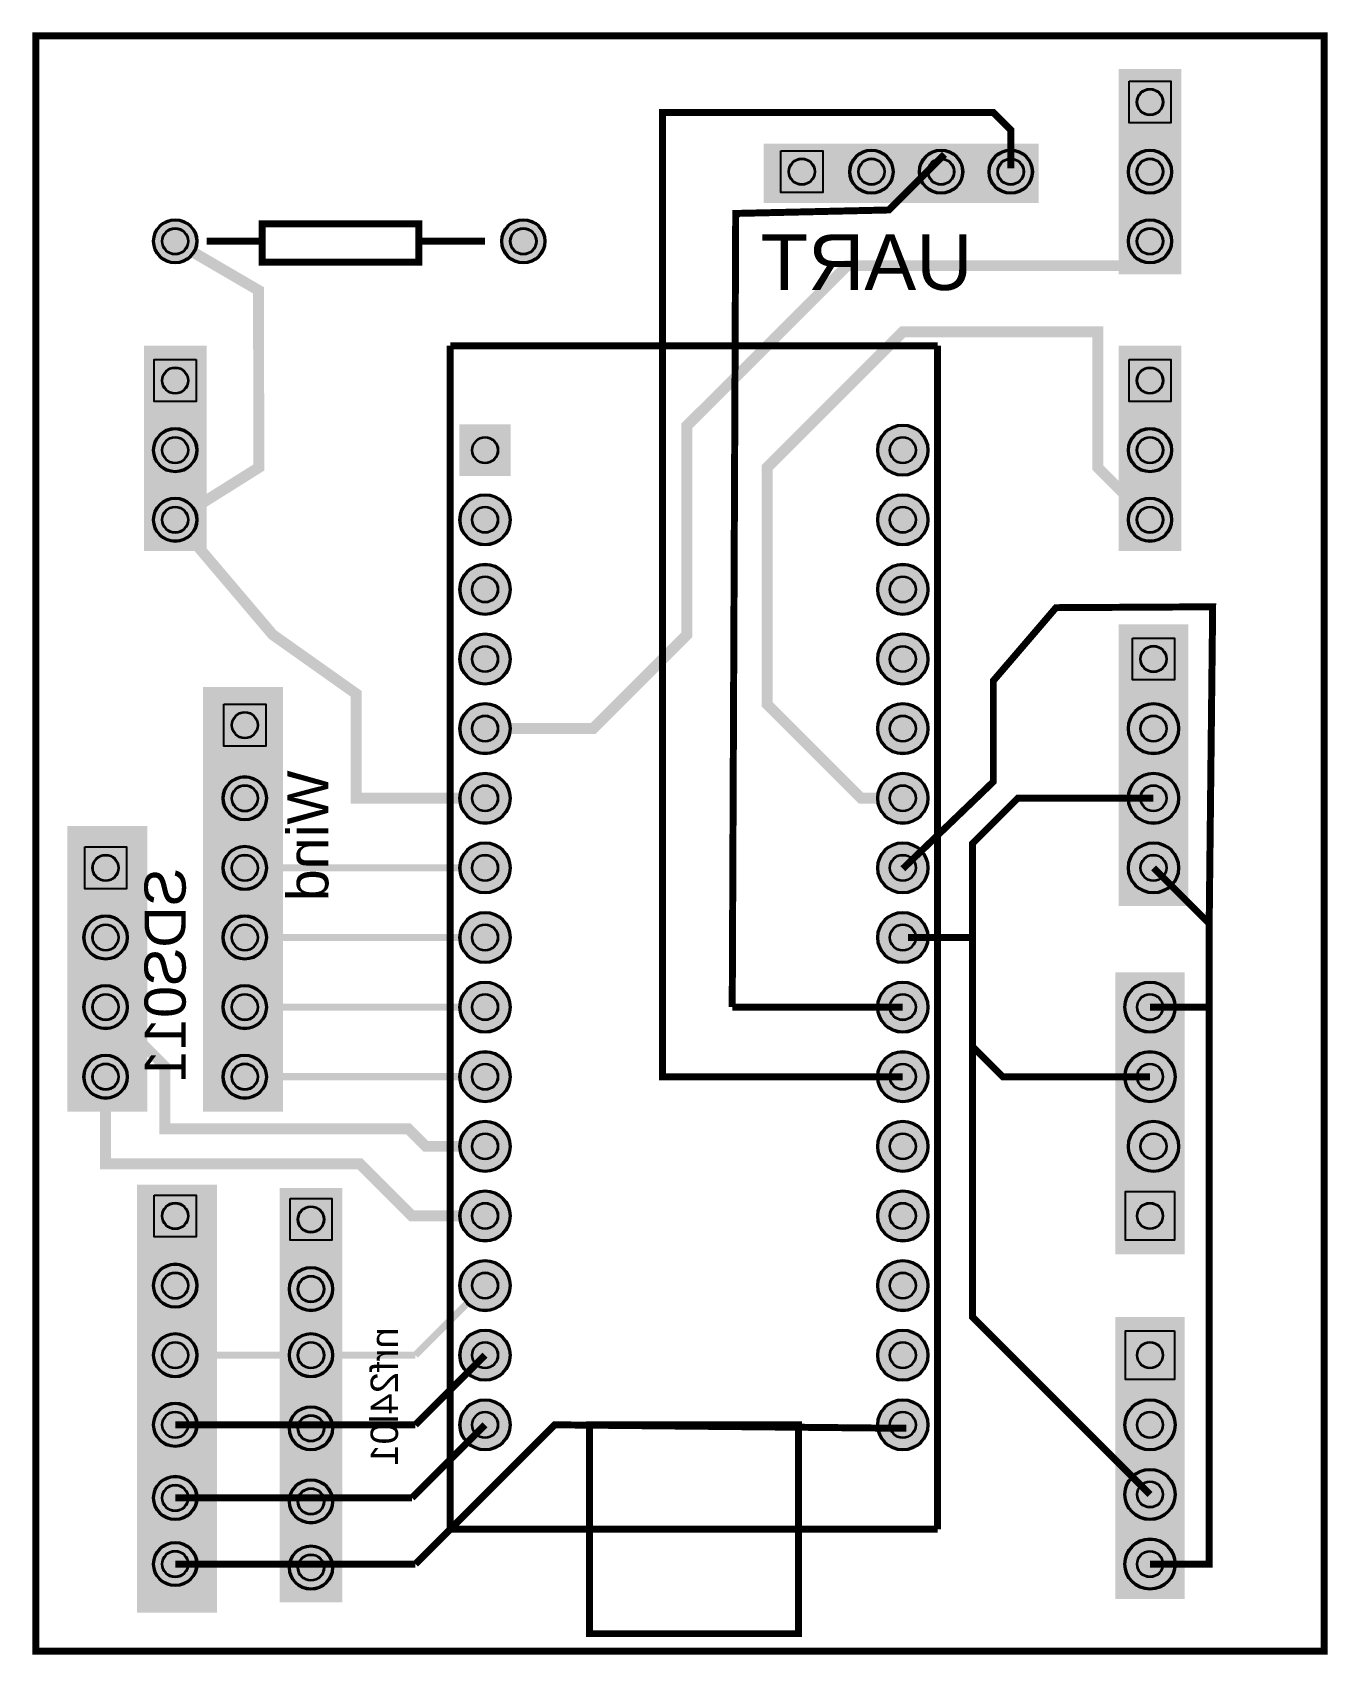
# Model space of a CAD drawing. Header units: millimetres. Extents: x 5 to 52.2, y 55.1 to 114.3.
import ezdxf

# ---------------------------------------------------------------- set-up
doc = ezdxf.new("R2010")
doc.units = ezdxf.units.MM
for name, color, linetype, true_color in [('BoardOutLine', 7, 'Continuous', 0xff00ff), ('BottomLayer', 7, 'Continuous', 0x0000ff), ('BottomSolderMaskLayer', 7, 'Continuous', 0xaa00ff), ('Multi-Layer', 7, 'Continuous', 0xc0c0c0), ('TopLayer', 7, 'Continuous', 0xff0000), ('TopSilkLayer', 7, 'Continuous', 0xffcc00), ('TopSolderMaskLayer', 7, 'Continuous', 0x800080)]:
    doc.layers.add(name, color=color, linetype=linetype, true_color=true_color)
doc.styles.get("Standard").update_dxf_attribs({"font": 'arial.ttf'})

msp = doc.modelspace()

# ---------------------------------------------------------------- hatches: boundary and pattern name
at = {"layer": 'BottomSilkLayer'}
msp.add_hatch(color=256, dxfattribs=at).paths.add_polyline_path([(31.623, 110.236), (41.656, 110.236), (41.656, 108.077), (31.623, 108.077), (31.623, 110.236)])
at = {"layer": 'BottomSolderMaskLayer'}
for points in [[(44.9072, 112.5728), (46.5328, 112.5728), (46.5328, 110.9472), (44.9072, 110.9472)], [(32.2072, 110.0328), (33.8328, 110.0328), (33.8328, 108.4072), (32.2072, 108.4072)], [(34.7472, 109.22, 1), (36.3728, 109.22, 1)], [(37.2872, 109.22, 1), (38.9128, 109.22, 1)], [(39.8272, 109.22, 1), (41.4528, 109.22, 1)], [(44.9072, 109.22, 1), (46.5328, 109.22, 1)], [(9.3472, 106.68, 1), (10.9728, 106.68, 1)], [(22.0472, 106.68, 1), (23.6728, 106.68, 1)], [(44.9072, 106.68, 1), (46.5328, 106.68, 1)], [(10.9728, 102.4128), (10.9728, 100.7872), (9.3472, 100.7872), (9.3472, 102.4128)], [(44.9072, 102.4128), (46.5328, 102.4128), (46.5328, 100.7872), (44.9072, 100.7872)], [(9.3472, 99.06, 1), (10.9728, 99.06, 1)], [(22.4028, 99.9998), (22.4028, 98.1202), (20.5232, 98.1202), (20.5232, 99.9998)], [(35.7632, 99.06, 1), (37.6428, 99.06, 1)], [(44.9072, 99.06, 1), (46.5328, 99.06, 1)], [(9.3472, 96.52, 1), (10.9728, 96.52, 1)], [(20.5232, 96.52, 1), (22.4028, 96.52, 1)], [(35.7632, 96.52, 1), (37.6428, 96.52, 1)], [(44.9072, 96.52, 1), (46.5328, 96.52, 1)], [(20.5232, 93.98, 1), (22.4028, 93.98, 1)], [(35.7632, 93.98, 1), (37.6428, 93.98, 1)], [(20.5232, 91.44, 1), (22.4028, 91.44, 1)], [(35.7632, 91.44, 1), (37.6428, 91.44, 1)], [(45.0342, 92.2528), (46.6598, 92.2528), (46.6598, 90.6272), (45.0342, 90.6272)], [(11.8872, 89.8398), (13.5128, 89.8398), (13.5128, 88.2142), (11.8872, 88.2142)], [(20.5232, 88.9, 1), (22.4028, 88.9, 1)], [(35.7632, 88.9, 1), (37.6428, 88.9, 1)], [(44.9072, 88.9, 1), (46.7868, 88.9, 1)], [(11.8872, 86.36, 1), (13.5128, 86.36, 1)], [(20.5232, 86.36, 1), (22.4028, 86.36, 1)], [(35.7632, 86.36, 1), (37.6428, 86.36, 1)], [(44.9072, 86.36, 1), (46.7868, 86.36, 1)], [(6.8072, 84.6328), (8.4328, 84.6328), (8.4328, 83.0072), (6.8072, 83.0072)], [(11.8872, 83.82, 1), (13.5128, 83.82, 1)], [(20.5232, 83.82, 1), (22.4028, 83.82, 1)], [(35.7632, 83.82, 1), (37.6428, 83.82, 1)], [(44.9072, 83.82, 1), (46.7868, 83.82, 1)], [(6.8072, 81.28, 1), (8.4328, 81.28, 1)], [(11.8872, 81.28, 1), (13.5128, 81.28, 1)], [(20.5232, 81.28, 1), (22.4028, 81.28, 1)], [(35.7632, 81.28, 1), (37.6428, 81.28, 1)], [(6.8072, 78.74, 1), (8.4328, 78.74, 1)], [(11.8872, 78.74, 1), (13.5128, 78.74, 1)], [(20.5232, 78.74, 1), (22.4028, 78.74, 1)], [(35.7632, 78.74, 1), (37.6428, 78.74, 1)], [(44.7802, 78.74, 1), (46.6598, 78.74, 1)], [(6.8072, 76.2, 1), (8.4328, 76.2, 1)], [(11.8872, 76.2, 1), (13.5128, 76.2, 1)], [(20.5232, 76.2, 1), (22.4028, 76.2, 1)], [(35.7632, 76.2, 1), (37.6428, 76.2, 1)], [(44.7802, 76.2, 1), (46.6598, 76.2, 1)], [(20.5232, 73.66, 1), (22.4028, 73.66, 1)], [(35.7632, 73.66, 1), (37.6428, 73.66, 1)], [(44.9072, 73.66, 1), (46.7868, 73.66, 1)], [(9.3472, 71.9328), (10.9728, 71.9328), (10.9728, 70.3072), (9.3472, 70.3072)], [(14.3002, 71.8058), (15.9258, 71.8058), (15.9258, 70.1802), (14.3002, 70.1802)], [(20.5232, 71.12, 1), (22.4028, 71.12, 1)], [(35.7632, 71.12, 1), (37.6428, 71.12, 1)], [(46.6598, 72.0598), (46.6598, 70.1802), (44.7802, 70.1802), (44.7802, 72.0598)], [(9.3472, 68.58, 1), (10.9728, 68.58, 1)], [(14.3002, 68.453, 1), (15.9258, 68.453, 1)], [(20.5232, 68.58, 1), (22.4028, 68.58, 1)], [(35.7632, 68.58, 1), (37.6428, 68.58, 1)], [(20.5232, 66.04, 1), (22.4028, 66.04, 1)], [(35.7632, 66.04, 1), (37.6428, 66.04, 1)], [(46.6598, 66.9798), (46.6598, 65.1002), (44.7802, 65.1002), (44.7802, 66.9798)], [(9.3472, 66.04, 1), (10.9728, 66.04, 1)], [(14.3002, 66.04, 1), (15.9258, 66.04, 1)], [(9.3472, 63.5, 1), (10.9728, 63.5, 1)], [(14.3002, 63.373, 1), (15.9258, 63.373, 1)], [(20.5232, 63.5, 1), (22.4028, 63.5, 1)], [(35.7632, 63.5, 1), (37.6428, 63.5, 1)], [(44.7802, 63.5, 1), (46.6598, 63.5, 1)], [(9.3472, 60.833, 1), (10.9728, 60.833, 1)], [(44.7802, 60.96, 1), (46.6598, 60.96, 1)], [(14.3002, 60.706, 1), (15.9258, 60.706, 1)], [(9.3472, 58.42, 1), (10.9728, 58.42, 1)], [(44.7802, 58.42, 1), (46.6598, 58.42, 1)], [(14.3002, 58.293, 1), (15.9258, 58.293, 1)]]:
    msp.add_hatch(color=256, dxfattribs=at).paths.add_polyline_path(points)
at = {"layer": 'Multi-Layer'}
for points in [[(22.352, 99.949), (22.352, 98.171), (20.574, 98.171), (20.574, 99.949)], [(35.814, 99.06, 1), (37.592, 99.06, 1)], [(20.574, 96.52, 1), (22.352, 96.52, 1)], [(35.814, 96.52, 1), (37.592, 96.52, 1)], [(20.574, 93.98, 1), (22.352, 93.98, 1)], [(35.814, 93.98, 1), (37.592, 93.98, 1)], [(20.574, 91.44, 1), (22.352, 91.44, 1)], [(35.814, 91.44, 1), (37.592, 91.44, 1)], [(20.574, 88.9, 1), (22.352, 88.9, 1)], [(35.814, 88.9, 1), (37.592, 88.9, 1)], [(20.574, 86.36, 1), (22.352, 86.36, 1)], [(35.814, 86.36, 1), (37.592, 86.36, 1)], [(20.574, 83.82, 1), (22.352, 83.82, 1)], [(35.814, 83.82, 1), (37.592, 83.82, 1)], [(20.574, 81.28, 1), (22.352, 81.28, 1)], [(35.814, 81.28, 1), (37.592, 81.28, 1)], [(20.574, 78.74, 1), (22.352, 78.74, 1)], [(35.814, 78.74, 1), (37.592, 78.74, 1)], [(20.574, 76.2, 1), (22.352, 76.2, 1)], [(35.814, 76.2, 1), (37.592, 76.2, 1)], [(20.574, 73.66, 1), (22.352, 73.66, 1)], [(35.814, 73.66, 1), (37.592, 73.66, 1)], [(20.574, 71.12, 1), (22.352, 71.12, 1)], [(35.814, 71.12, 1), (37.592, 71.12, 1)], [(20.574, 68.58, 1), (22.352, 68.58, 1)], [(35.814, 68.58, 1), (37.592, 68.58, 1)], [(20.574, 66.04, 1), (22.352, 66.04, 1)], [(35.814, 66.04, 1), (37.592, 66.04, 1)], [(20.574, 63.5, 1), (22.352, 63.5, 1)], [(35.814, 63.5, 1), (37.592, 63.5, 1)]]:
    msp.add_hatch(color=256, dxfattribs=at).paths.add_polyline_path(points)
at = {"layer": 'TopSilkLayer'}
for points in [[(44.577, 112.9665), (46.863, 112.9665), (46.863, 105.4735), (44.577, 105.4735), (44.577, 112.9665)], [(9.017, 102.87), (11.303, 102.87), (11.303, 95.377), (9.017, 95.377), (9.017, 102.87)], [(44.577, 102.87), (46.863, 102.87), (46.863, 95.377), (44.577, 95.377), (44.577, 102.87)], [(44.577, 92.71), (47.117, 92.71), (47.117, 82.423), (44.577, 82.423), (44.577, 92.71)], [(11.176, 90.424), (14.097, 90.424), (14.097, 74.93), (11.176, 74.93), (11.176, 90.424)], [(6.223, 85.344), (9.144, 85.344), (9.144, 74.93), (6.223, 74.93), (6.223, 85.344)], [(44.45, 80.01), (46.99, 80.01), (46.99, 69.723), (44.45, 69.723), (44.45, 80.01)], [(8.763, 72.263), (11.684, 72.263), (11.684, 56.642), (8.763, 56.642), (8.763, 72.263)], [(13.97, 72.136), (16.256, 72.136), (16.256, 57.023), (13.97, 57.023), (13.97, 72.136)], [(44.45, 67.437), (46.99, 67.437), (46.99, 57.15), (44.45, 57.15), (44.45, 67.437)]]:
    msp.add_hatch(color=256, dxfattribs=at).paths.add_polyline_path(points)
at = {"layer": 'TopSolderMaskLayer'}
for points in [[(44.9072, 112.5728), (46.5328, 112.5728), (46.5328, 110.9472), (44.9072, 110.9472)], [(32.2072, 110.0328), (33.8328, 110.0328), (33.8328, 108.4072), (32.2072, 108.4072)], [(34.7472, 109.22, 1), (36.3728, 109.22, 1)], [(37.2872, 109.22, 1), (38.9128, 109.22, 1)], [(39.8272, 109.22, 1), (41.4528, 109.22, 1)], [(44.9072, 109.22, 1), (46.5328, 109.22, 1)], [(9.3472, 106.68, 1), (10.9728, 106.68, 1)], [(22.0472, 106.68, 1), (23.6728, 106.68, 1)], [(44.9072, 106.68, 1), (46.5328, 106.68, 1)], [(10.9728, 102.4128), (10.9728, 100.7872), (9.3472, 100.7872), (9.3472, 102.4128)], [(44.9072, 102.4128), (46.5328, 102.4128), (46.5328, 100.7872), (44.9072, 100.7872)], [(9.3472, 99.06, 1), (10.9728, 99.06, 1)], [(22.4028, 99.9998), (22.4028, 98.1202), (20.5232, 98.1202), (20.5232, 99.9998)], [(35.7632, 99.06, 1), (37.6428, 99.06, 1)], [(44.9072, 99.06, 1), (46.5328, 99.06, 1)], [(9.3472, 96.52, 1), (10.9728, 96.52, 1)], [(20.5232, 96.52, 1), (22.4028, 96.52, 1)], [(35.7632, 96.52, 1), (37.6428, 96.52, 1)], [(44.9072, 96.52, 1), (46.5328, 96.52, 1)], [(20.5232, 93.98, 1), (22.4028, 93.98, 1)], [(35.7632, 93.98, 1), (37.6428, 93.98, 1)], [(20.5232, 91.44, 1), (22.4028, 91.44, 1)], [(35.7632, 91.44, 1), (37.6428, 91.44, 1)], [(45.0342, 92.2528), (46.6598, 92.2528), (46.6598, 90.6272), (45.0342, 90.6272)], [(11.8872, 89.8398), (13.5128, 89.8398), (13.5128, 88.2142), (11.8872, 88.2142)], [(20.5232, 88.9, 1), (22.4028, 88.9, 1)], [(35.7632, 88.9, 1), (37.6428, 88.9, 1)], [(44.9072, 88.9, 1), (46.7868, 88.9, 1)], [(11.8872, 86.36, 1), (13.5128, 86.36, 1)], [(20.5232, 86.36, 1), (22.4028, 86.36, 1)], [(35.7632, 86.36, 1), (37.6428, 86.36, 1)], [(44.9072, 86.36, 1), (46.7868, 86.36, 1)], [(6.8072, 84.6328), (8.4328, 84.6328), (8.4328, 83.0072), (6.8072, 83.0072)], [(11.8872, 83.82, 1), (13.5128, 83.82, 1)], [(20.5232, 83.82, 1), (22.4028, 83.82, 1)], [(35.7632, 83.82, 1), (37.6428, 83.82, 1)], [(44.9072, 83.82, 1), (46.7868, 83.82, 1)], [(6.8072, 81.28, 1), (8.4328, 81.28, 1)], [(11.8872, 81.28, 1), (13.5128, 81.28, 1)], [(20.5232, 81.28, 1), (22.4028, 81.28, 1)], [(35.7632, 81.28, 1), (37.6428, 81.28, 1)], [(6.8072, 78.74, 1), (8.4328, 78.74, 1)], [(11.8872, 78.74, 1), (13.5128, 78.74, 1)], [(20.5232, 78.74, 1), (22.4028, 78.74, 1)], [(35.7632, 78.74, 1), (37.6428, 78.74, 1)], [(44.7802, 78.74, 1), (46.6598, 78.74, 1)], [(6.8072, 76.2, 1), (8.4328, 76.2, 1)], [(11.8872, 76.2, 1), (13.5128, 76.2, 1)], [(20.5232, 76.2, 1), (22.4028, 76.2, 1)], [(35.7632, 76.2, 1), (37.6428, 76.2, 1)], [(44.7802, 76.2, 1), (46.6598, 76.2, 1)], [(20.5232, 73.66, 1), (22.4028, 73.66, 1)], [(35.7632, 73.66, 1), (37.6428, 73.66, 1)], [(44.9072, 73.66, 1), (46.7868, 73.66, 1)], [(9.3472, 71.9328), (10.9728, 71.9328), (10.9728, 70.3072), (9.3472, 70.3072)], [(14.3002, 71.8058), (15.9258, 71.8058), (15.9258, 70.1802), (14.3002, 70.1802)], [(20.5232, 71.12, 1), (22.4028, 71.12, 1)], [(35.7632, 71.12, 1), (37.6428, 71.12, 1)], [(46.6598, 72.0598), (46.6598, 70.1802), (44.7802, 70.1802), (44.7802, 72.0598)], [(9.3472, 68.58, 1), (10.9728, 68.58, 1)], [(14.3002, 68.453, 1), (15.9258, 68.453, 1)], [(20.5232, 68.58, 1), (22.4028, 68.58, 1)], [(35.7632, 68.58, 1), (37.6428, 68.58, 1)], [(20.5232, 66.04, 1), (22.4028, 66.04, 1)], [(35.7632, 66.04, 1), (37.6428, 66.04, 1)], [(46.6598, 66.9798), (46.6598, 65.1002), (44.7802, 65.1002), (44.7802, 66.9798)], [(9.3472, 66.04, 1), (10.9728, 66.04, 1)], [(14.3002, 66.04, 1), (15.9258, 66.04, 1)], [(9.3472, 63.5, 1), (10.9728, 63.5, 1)], [(14.3002, 63.373, 1), (15.9258, 63.373, 1)], [(20.5232, 63.5, 1), (22.4028, 63.5, 1)], [(35.7632, 63.5, 1), (37.6428, 63.5, 1)], [(44.7802, 63.5, 1), (46.6598, 63.5, 1)], [(9.3472, 60.833, 1), (10.9728, 60.833, 1)], [(44.7802, 60.96, 1), (46.6598, 60.96, 1)], [(14.3002, 60.706, 1), (15.9258, 60.706, 1)], [(9.3472, 58.42, 1), (10.9728, 58.42, 1)], [(44.7802, 58.42, 1), (46.6598, 58.42, 1)], [(14.3002, 58.293, 1), (15.9258, 58.293, 1)]]:
    msp.add_hatch(color=256, dxfattribs=at).paths.add_polyline_path(points)

# ---------------------------------------------------------------- linework, layer by layer
at = {"layer": 'BoardOutLine', "const_width": 0.254}
for points in [[(52.07, 113.157), (52.07, 114.173), (5.08, 114.173), (5.08, 55.88)], [(52.07, 113.157), (52.07, 55.245), (5.08, 55.245), (5.08, 55.88)]]:
    msp.add_lwpolyline(points, dxfattribs=at)
at = {"layer": 'BottomLayer'}
for points, const_width in [([(40.64, 109.347), (40.64, 110.744), (40.005, 111.379), (27.94, 111.379), (27.94, 76.2), (36.703, 76.2)], 0.254), ([(30.48, 78.74), (30.607, 107.696), (36.195, 107.823), (38.227, 109.855)], 0.254), ([(10.1549, 96.5073), (13.208, 98.425), (13.2029, 104.8893), (10.1549, 106.6673)], 0.4), ([(36.703, 83.7883), (40.005, 86.9633), (40.005, 90.6463), (42.291, 93.3133), (48.006, 93.345), (47.879, 81.788)], 0.254), ([(45.847, 86.36), (40.894, 86.36), (39.243, 84.709), (39.243, 81.28)], 0.254), ([(45.847, 83.82), (47.879, 81.788), (47.879, 58.42), (45.72, 58.42)], 0.254), ([(36.8935, 81.28), (39.243, 81.28)], 0.254), ([(45.72, 60.96), (39.243, 67.437), (39.243, 81.28)], 0.254), ([(21.463, 73.66), (19.304, 73.66), (18.669, 74.295), (9.779, 74.295), (9.779, 76.581), (7.62, 78.74)], 0.4), ([(36.703, 78.74), (30.48, 78.74)], 0.254), ([(47.879, 78.74), (45.72, 78.74)], 0.254), ([(45.72, 76.2), (40.3503, 76.2), (39.2911, 77.2592)], 0.254), ([(21.463, 71.12), (18.796, 71.12), (16.891, 73.025), (7.62, 73.025), (7.62, 76.2)], 0.4)]:
    msp.add_lwpolyline(points, dxfattribs=dict(at, const_width=const_width))
at = {"layer": 'BottomSolderMaskLayer'}
for centre, radius in [((45.72, 111.76), 0.4877), ((33.02, 109.22), 0.4877), ((35.56, 109.22), 0.8128), ((35.56, 109.22), 0.4877), ((38.1, 109.22), 0.8128), ((38.1, 109.22), 0.4877), ((40.64, 109.22), 0.8128), ((40.64, 109.22), 0.4877), ((45.72, 109.22), 0.8128), ((45.72, 109.22), 0.4877), ((10.16, 106.68), 0.8128), ((10.16, 106.68), 0.4877), ((22.86, 106.68), 0.8128), ((22.86, 106.68), 0.4877), ((45.72, 106.68), 0.8128), ((45.72, 106.68), 0.4877), ((10.16, 101.6), 0.4877), ((45.72, 101.6), 0.4877), ((10.16, 99.06), 0.8128), ((10.16, 99.06), 0.4877), ((21.463, 99.06), 0.4833), ((36.703, 99.06), 0.9398), ((36.703, 99.06), 0.4833), ((45.72, 99.06), 0.8128), ((45.72, 99.06), 0.4877), ((10.16, 96.52), 0.8128), ((21.463, 96.52), 0.9398), ((36.703, 96.52), 0.9398), ((45.72, 96.52), 0.8128), ((10.16, 96.52), 0.4877), ((21.463, 96.52), 0.4833), ((36.703, 96.52), 0.4833), ((45.72, 96.52), 0.4877), ((21.463, 93.98), 0.9398), ((36.703, 93.98), 0.9398), ((21.463, 93.98), 0.4833), ((36.703, 93.98), 0.4833), ((21.463, 91.44), 0.9398), ((36.703, 91.44), 0.9398), ((21.463, 91.44), 0.4833), ((36.703, 91.44), 0.4833), ((45.847, 91.44), 0.4877), ((12.7, 89.027), 0.4877), ((21.463, 88.9), 0.9398), ((21.463, 88.9), 0.4833), ((36.703, 88.9), 0.9398), ((36.703, 88.9), 0.4833), ((45.847, 88.9), 0.9398), ((45.847, 88.9), 0.4833), ((12.7, 86.36), 0.8128), ((21.463, 86.36), 0.9398), ((36.703, 86.36), 0.9398), ((45.847, 86.36), 0.9398), ((12.7, 86.36), 0.4877), ((21.463, 86.36), 0.4833), ((36.703, 86.36), 0.4833), ((45.847, 86.36), 0.4833), ((12.7, 83.82), 0.8128), ((21.463, 83.82), 0.9398), ((36.703, 83.82), 0.9398), ((45.847, 83.82), 0.9398), ((7.62, 83.82), 0.4877), ((12.7, 83.82), 0.4877), ((21.463, 83.82), 0.4833), ((36.703, 83.82), 0.4833), ((45.847, 83.82), 0.4833), ((7.62, 81.28), 0.8128), ((7.62, 81.28), 0.4877), ((12.7, 81.28), 0.8128), ((12.7, 81.28), 0.4877), ((21.463, 81.28), 0.9398), ((21.463, 81.28), 0.4833), ((36.703, 81.28), 0.9398), ((36.703, 81.28), 0.4833), ((7.62, 78.74), 0.8128), ((12.7, 78.74), 0.8128), ((21.463, 78.74), 0.9398), ((36.703, 78.74), 0.9398), ((45.72, 78.74), 0.9398), ((7.62, 78.74), 0.4877), ((12.7, 78.74), 0.4877), ((21.463, 78.74), 0.4833), ((36.703, 78.74), 0.4833), ((45.72, 78.74), 0.4833), ((7.62, 76.2), 0.8128), ((12.7, 76.2), 0.8128), ((21.463, 76.2), 0.9398), ((36.703, 76.2), 0.9398), ((45.72, 76.2), 0.9398), ((7.62, 76.2), 0.4877), ((12.7, 76.2), 0.4877), ((21.463, 76.2), 0.4833), ((36.703, 76.2), 0.4833), ((45.72, 76.2), 0.4833), ((21.463, 73.66), 0.9398), ((36.703, 73.66), 0.9398), ((45.847, 73.66), 0.9398), ((21.463, 73.66), 0.4833), ((36.703, 73.66), 0.4833), ((45.847, 73.66), 0.4833), ((21.463, 71.12), 0.9398), ((36.703, 71.12), 0.9398), ((10.16, 71.12), 0.4877), ((15.113, 70.993), 0.4877), ((21.463, 71.12), 0.4833), ((36.703, 71.12), 0.4833), ((45.72, 71.12), 0.4833), ((10.16, 68.58), 0.8128), ((15.113, 68.453), 0.8128), ((21.463, 68.58), 0.9398), ((36.703, 68.58), 0.9398), ((10.16, 68.58), 0.4877), ((15.113, 68.453), 0.4877), ((21.463, 68.58), 0.4833), ((36.703, 68.58), 0.4833), ((21.463, 66.04), 0.9398), ((36.703, 66.04), 0.9398), ((10.16, 66.04), 0.8128), ((10.16, 66.04), 0.4877), ((15.113, 66.04), 0.8128), ((15.113, 66.04), 0.4877), ((21.463, 66.04), 0.4833), ((36.703, 66.04), 0.4833), ((45.72, 66.04), 0.4833), ((10.16, 63.5), 0.8128), ((10.16, 63.5), 0.4877), ((15.113, 63.373), 0.8128), ((21.463, 63.5), 0.9398), ((21.463, 63.5), 0.4833), ((36.703, 63.5), 0.9398), ((36.703, 63.5), 0.4833), ((45.72, 63.5), 0.9398), ((45.72, 63.5), 0.4833), ((15.113, 63.373), 0.4877), ((10.16, 60.833), 0.8128), ((45.72, 60.96), 0.9398), ((10.16, 60.833), 0.4877), ((15.113, 60.706), 0.8128), ((15.113, 60.706), 0.4877), ((45.72, 60.96), 0.4833), ((10.16, 58.42), 0.8128), ((45.72, 58.42), 0.9398), ((10.16, 58.42), 0.4877), ((15.113, 58.293), 0.8128), ((15.113, 58.293), 0.4877), ((45.72, 58.42), 0.4833)]:
    msp.add_circle(centre, radius, dxfattribs=at)
at = {"layer": 'Multi-Layer'}
for points in [[(44.958, 112.522), (46.482, 112.522), (46.482, 110.998), (44.958, 110.998)], [(32.258, 109.982), (33.782, 109.982), (33.782, 108.458), (32.258, 108.458)], [(10.922, 102.362), (10.922, 100.838), (9.398, 100.838), (9.398, 102.362)], [(44.958, 102.362), (46.482, 102.362), (46.482, 100.838), (44.958, 100.838)], [(45.085, 92.202), (46.609, 92.202), (46.609, 90.678), (45.085, 90.678)], [(11.938, 89.789), (13.462, 89.789), (13.462, 88.265), (11.938, 88.265)], [(6.858, 84.582), (8.382, 84.582), (8.382, 83.058), (6.858, 83.058)], [(9.398, 71.882), (10.922, 71.882), (10.922, 70.358), (9.398, 70.358)], [(14.351, 71.755), (15.875, 71.755), (15.875, 70.231), (14.351, 70.231)], [(46.609, 72.009), (46.609, 70.231), (44.831, 70.231), (44.831, 72.009)], [(46.609, 66.929), (46.609, 65.151), (44.831, 65.151), (44.831, 66.929)]]:
    msp.add_lwpolyline(points, close=True, dxfattribs=at)
for centre, radius in [((45.72, 111.76), 0.4572), ((33.02, 109.22), 0.4572), ((35.56, 109.22), 0.762), ((35.56, 109.22), 0.4572), ((38.1, 109.22), 0.762), ((38.1, 109.22), 0.4572), ((40.64, 109.22), 0.762), ((40.64, 109.22), 0.4572), ((45.72, 109.22), 0.762), ((45.72, 109.22), 0.4572), ((10.16, 106.68), 0.762), ((10.16, 106.68), 0.4572), ((22.86, 106.68), 0.762), ((22.86, 106.68), 0.4572), ((45.72, 106.68), 0.762), ((45.72, 106.68), 0.4572), ((10.16, 101.6), 0.4572), ((45.72, 101.6), 0.4572), ((10.16, 99.06), 0.762), ((10.16, 99.06), 0.4572), ((21.463, 99.06), 0.4572), ((36.703, 99.06), 0.889), ((36.703, 99.06), 0.4572), ((45.72, 99.06), 0.762), ((45.72, 99.06), 0.4572), ((10.16, 96.52), 0.762), ((21.463, 96.52), 0.889), ((36.703, 96.52), 0.889), ((45.72, 96.52), 0.762), ((10.16, 96.52), 0.4572), ((21.463, 96.52), 0.4572), ((36.703, 96.52), 0.4572), ((45.72, 96.52), 0.4572), ((21.463, 93.98), 0.889), ((36.703, 93.98), 0.889), ((21.463, 93.98), 0.4572), ((36.703, 93.98), 0.4572), ((21.463, 91.44), 0.889), ((36.703, 91.44), 0.889), ((21.463, 91.44), 0.4572), ((36.703, 91.44), 0.4572), ((45.847, 91.44), 0.4572), ((12.7, 89.027), 0.4572), ((21.463, 88.9), 0.889), ((36.703, 88.9), 0.889), ((45.847, 88.9), 0.889), ((21.463, 88.9), 0.4572), ((36.703, 88.9), 0.4572), ((45.847, 88.9), 0.4572), ((12.7, 86.36), 0.762), ((21.463, 86.36), 0.889), ((36.703, 86.36), 0.889), ((45.847, 86.36), 0.889), ((12.7, 86.36), 0.4572), ((21.463, 86.36), 0.4572), ((36.703, 86.36), 0.4572), ((45.847, 86.36), 0.4572), ((21.463, 83.82), 0.889), ((36.703, 83.82), 0.889), ((45.847, 83.82), 0.889), ((7.62, 83.82), 0.4572), ((12.7, 83.82), 0.762), ((12.7, 83.82), 0.4572), ((21.463, 83.82), 0.4572), ((36.703, 83.82), 0.4572), ((45.847, 83.82), 0.4572), ((7.62, 81.28), 0.762), ((7.62, 81.28), 0.4572), ((12.7, 81.28), 0.762), ((12.7, 81.28), 0.4572), ((21.463, 81.28), 0.889), ((21.463, 81.28), 0.4572), ((36.703, 81.28), 0.889), ((36.703, 81.28), 0.4572), ((7.62, 78.74), 0.762), ((12.7, 78.74), 0.762), ((21.463, 78.74), 0.889), ((36.703, 78.74), 0.889), ((45.72, 78.74), 0.889), ((7.62, 78.74), 0.4572), ((12.7, 78.74), 0.4572), ((21.463, 78.74), 0.4572), ((36.703, 78.74), 0.4572), ((45.72, 78.74), 0.4572), ((7.62, 76.2), 0.762), ((12.7, 76.2), 0.762), ((21.463, 76.2), 0.889), ((36.703, 76.2), 0.889), ((45.72, 76.2), 0.889), ((7.62, 76.2), 0.4572), ((12.7, 76.2), 0.4572), ((21.463, 76.2), 0.4572), ((36.703, 76.2), 0.4572), ((45.72, 76.2), 0.4572), ((21.463, 73.66), 0.889), ((21.463, 73.66), 0.4572), ((36.703, 73.66), 0.889), ((36.703, 73.66), 0.4572), ((45.847, 73.66), 0.889), ((45.847, 73.66), 0.4572), ((21.463, 71.12), 0.889), ((36.703, 71.12), 0.889), ((10.16, 71.12), 0.4572), ((15.113, 70.993), 0.4572), ((21.463, 71.12), 0.4572), ((36.703, 71.12), 0.4572), ((45.72, 71.12), 0.4572), ((10.16, 68.58), 0.762), ((21.463, 68.58), 0.889), ((36.703, 68.58), 0.889), ((10.16, 68.58), 0.4572), ((15.113, 68.453), 0.762), ((15.113, 68.453), 0.4572), ((21.463, 68.58), 0.4572), ((36.703, 68.58), 0.4572), ((21.463, 66.04), 0.889), ((36.703, 66.04), 0.889), ((10.16, 66.04), 0.762), ((10.16, 66.04), 0.4572), ((15.113, 66.04), 0.762), ((15.113, 66.04), 0.4572), ((21.463, 66.04), 0.4572), ((36.703, 66.04), 0.4572), ((45.72, 66.04), 0.4572), ((10.16, 63.5), 0.762), ((10.16, 63.5), 0.4572), ((15.113, 63.373), 0.762), ((21.463, 63.5), 0.889), ((21.463, 63.5), 0.4572), ((36.703, 63.5), 0.889), ((36.703, 63.5), 0.4572), ((45.72, 63.5), 0.889), ((45.72, 63.5), 0.4572), ((15.113, 63.373), 0.4572), ((10.16, 60.833), 0.762), ((45.72, 60.96), 0.889), ((10.16, 60.833), 0.4572), ((15.113, 60.706), 0.762), ((15.113, 60.706), 0.4572), ((45.72, 60.96), 0.4572), ((10.16, 58.42), 0.762), ((45.72, 58.42), 0.889), ((10.16, 58.42), 0.4572), ((15.113, 58.293), 0.762), ((15.113, 58.293), 0.4572), ((45.72, 58.42), 0.4572)]:
    msp.add_circle(centre, radius, dxfattribs=at)
at = {"layer": 'TopLayer'}
for points, const_width in [([(21.463, 88.9), (25.4, 88.9), (28.829, 92.329), (28.829, 99.949), (34.671, 105.791), (44.831, 105.791), (45.72, 106.68)], 0.4), ([(36.703, 86.36), (35.179, 86.36), (31.75, 89.789), (31.75, 98.425), (36.703, 103.378), (43.815, 103.378), (43.815, 98.425), (45.72, 96.52)], 0.4), ([(21.463, 86.36), (16.764, 86.36), (16.764, 90.17), (13.716, 92.329), (10.16, 96.52)], 0.4), ([(21.463, 83.82), (12.7, 83.82)], 0.26), ([(21.463, 81.28), (12.7, 81.28)], 0.26), ([(21.463, 78.74), (12.7, 78.74)], 0.26), ([(21.463, 76.2), (12.7, 76.2)], 0.26), ([(21.463, 68.58), (18.923, 66.04)], 0.26), ([(18.923, 66.04), (10.16, 66.04)], 0.26), ([(18.923, 63.5), (21.463, 66.04)], 0.254), ([(10.16, 63.5), (18.923, 63.5)], 0.254), ([(18.796, 60.833), (21.463, 63.5)], 0.254), ([(18.923, 58.42), (24.003, 63.5), (36.703, 63.373), (36.703, 63.5)], 0.254), ([(10.16, 60.833), (18.796, 60.833)], 0.254), ([(10.16, 58.42), (18.923, 58.42)], 0.254)]:
    msp.add_lwpolyline(points, dxfattribs=dict(at, const_width=const_width))
at = {"layer": 'TopSilkLayer', "const_width": 0.254}
for points in [[(11.303, 106.68), (13.335, 106.68), (13.335, 107.315), (19.05, 107.315), (19.05, 105.918), (13.335, 105.918), (13.335, 106.68)], [(19.05, 106.68), (21.463, 106.68)], [(37.973, 102.87), (20.193, 102.87)], [(20.193, 102.87), (20.193, 59.69)], [(37.973, 59.69), (37.973, 102.87)], [(20.193, 59.69), (37.973, 59.69)]]:
    msp.add_lwpolyline(points, dxfattribs=at)
msp.add_lwpolyline([(25.273, 63.5), (25.273, 55.88), (32.893, 55.88), (32.893, 63.5), (25.273, 63.5)], close=True, dxfattribs=at)
at = {"layer": 'TopSolderMaskLayer'}
for centre, radius in [((45.72, 111.76), 0.4877), ((33.02, 109.22), 0.4877), ((35.56, 109.22), 0.8128), ((35.56, 109.22), 0.4877), ((38.1, 109.22), 0.8128), ((38.1, 109.22), 0.4877), ((40.64, 109.22), 0.8128), ((40.64, 109.22), 0.4877), ((45.72, 109.22), 0.8128), ((45.72, 109.22), 0.4877), ((10.16, 106.68), 0.8128), ((10.16, 106.68), 0.4877), ((22.86, 106.68), 0.8128), ((22.86, 106.68), 0.4877), ((45.72, 106.68), 0.8128), ((45.72, 106.68), 0.4877), ((10.16, 101.6), 0.4877), ((45.72, 101.6), 0.4877), ((10.16, 99.06), 0.8128), ((10.16, 99.06), 0.4877), ((21.463, 99.06), 0.4833), ((36.703, 99.06), 0.9398), ((36.703, 99.06), 0.4833), ((45.72, 99.06), 0.8128), ((45.72, 99.06), 0.4877), ((10.16, 96.52), 0.8128), ((21.463, 96.52), 0.9398), ((36.703, 96.52), 0.9398), ((45.72, 96.52), 0.8128), ((10.16, 96.52), 0.4877), ((21.463, 96.52), 0.4833), ((36.703, 96.52), 0.4833), ((45.72, 96.52), 0.4877), ((21.463, 93.98), 0.9398), ((36.703, 93.98), 0.9398), ((21.463, 93.98), 0.4833), ((36.703, 93.98), 0.4833), ((21.463, 91.44), 0.9398), ((36.703, 91.44), 0.9398), ((21.463, 91.44), 0.4833), ((36.703, 91.44), 0.4833), ((45.847, 91.44), 0.4877), ((12.7, 89.027), 0.4877), ((21.463, 88.9), 0.9398), ((21.463, 88.9), 0.4833), ((36.703, 88.9), 0.9398), ((36.703, 88.9), 0.4833), ((45.847, 88.9), 0.9398), ((45.847, 88.9), 0.4833), ((12.7, 86.36), 0.8128), ((21.463, 86.36), 0.9398), ((36.703, 86.36), 0.9398), ((45.847, 86.36), 0.9398), ((12.7, 86.36), 0.4877), ((21.463, 86.36), 0.4833), ((36.703, 86.36), 0.4833), ((45.847, 86.36), 0.4833), ((12.7, 83.82), 0.8128), ((21.463, 83.82), 0.9398), ((36.703, 83.82), 0.9398), ((45.847, 83.82), 0.9398), ((7.62, 83.82), 0.4877), ((12.7, 83.82), 0.4877), ((21.463, 83.82), 0.4833), ((36.703, 83.82), 0.4833), ((45.847, 83.82), 0.4833), ((7.62, 81.28), 0.8128), ((7.62, 81.28), 0.4877), ((12.7, 81.28), 0.8128), ((12.7, 81.28), 0.4877), ((21.463, 81.28), 0.9398), ((21.463, 81.28), 0.4833), ((36.703, 81.28), 0.9398), ((36.703, 81.28), 0.4833), ((7.62, 78.74), 0.8128), ((12.7, 78.74), 0.8128), ((21.463, 78.74), 0.9398), ((36.703, 78.74), 0.9398), ((45.72, 78.74), 0.9398), ((7.62, 78.74), 0.4877), ((12.7, 78.74), 0.4877), ((21.463, 78.74), 0.4833), ((36.703, 78.74), 0.4833), ((45.72, 78.74), 0.4833), ((7.62, 76.2), 0.8128), ((12.7, 76.2), 0.8128), ((21.463, 76.2), 0.9398), ((36.703, 76.2), 0.9398), ((45.72, 76.2), 0.9398), ((7.62, 76.2), 0.4877), ((12.7, 76.2), 0.4877), ((21.463, 76.2), 0.4833), ((36.703, 76.2), 0.4833), ((45.72, 76.2), 0.4833), ((21.463, 73.66), 0.9398), ((36.703, 73.66), 0.9398), ((45.847, 73.66), 0.9398), ((21.463, 73.66), 0.4833), ((36.703, 73.66), 0.4833), ((45.847, 73.66), 0.4833), ((21.463, 71.12), 0.9398), ((36.703, 71.12), 0.9398), ((10.16, 71.12), 0.4877), ((15.113, 70.993), 0.4877), ((21.463, 71.12), 0.4833), ((36.703, 71.12), 0.4833), ((45.72, 71.12), 0.4833), ((10.16, 68.58), 0.8128), ((15.113, 68.453), 0.8128), ((21.463, 68.58), 0.9398), ((36.703, 68.58), 0.9398), ((10.16, 68.58), 0.4877), ((15.113, 68.453), 0.4877), ((21.463, 68.58), 0.4833), ((36.703, 68.58), 0.4833), ((21.463, 66.04), 0.9398), ((36.703, 66.04), 0.9398), ((10.16, 66.04), 0.8128), ((10.16, 66.04), 0.4877), ((15.113, 66.04), 0.8128), ((15.113, 66.04), 0.4877), ((21.463, 66.04), 0.4833), ((36.703, 66.04), 0.4833), ((45.72, 66.04), 0.4833), ((10.16, 63.5), 0.8128), ((10.16, 63.5), 0.4877), ((15.113, 63.373), 0.8128), ((21.463, 63.5), 0.9398), ((21.463, 63.5), 0.4833), ((36.703, 63.5), 0.9398), ((36.703, 63.5), 0.4833), ((45.72, 63.5), 0.9398), ((45.72, 63.5), 0.4833), ((15.113, 63.373), 0.4877), ((10.16, 60.833), 0.8128), ((45.72, 60.96), 0.9398), ((10.16, 60.833), 0.4877), ((15.113, 60.706), 0.8128), ((15.113, 60.706), 0.4877), ((45.72, 60.96), 0.4833), ((10.16, 58.42), 0.8128), ((45.72, 58.42), 0.9398), ((10.16, 58.42), 0.4877), ((15.113, 58.293), 0.8128), ((15.113, 58.293), 0.4877), ((45.72, 58.42), 0.4833)]:
    msp.add_circle(centre, radius, dxfattribs=at)

# ---------------------------------------------------------------- texts
at = {"layer": 'BottomSilkLayer', "text_generation_flag": 2}
msp.add_text('UART', height=2.032, dxfattribs=at).set_placement((39.243, 104.902))
for s, height, p in [('Wind', 1.5, (15.748, 87.376)), ('SDS011', 1.5, (10.541, 83.82)), ('nrf24l01', 1, (18.288, 67.056))]:
    msp.add_text(s, height=height, rotation=90, dxfattribs=at).set_placement(p)

doc.saveas('drawing.dxf')
